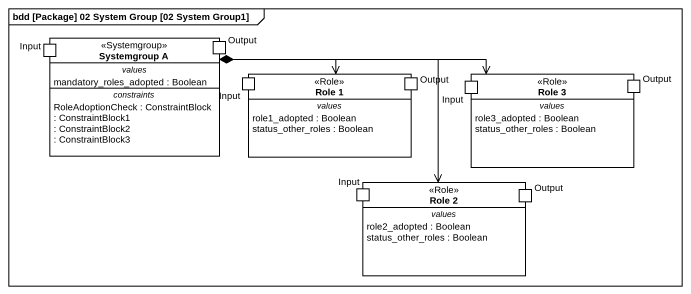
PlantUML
@startuml
mainframe bdd [Package] 02 System Group [02 System Group1]
hide circle
hide empty members
class "Systemgroup A" as Systemgroup_A <<Systemgroup>> {
  -- values --
  mandatory_roles_adopted : Boolean
  -- constraints --
  RoleAdoptionCheck : ConstraintBlock
  : ConstraintBlock1
  : ConstraintBlock2
  : ConstraintBlock3
  -- ports --
  Input
  Output
}
class "Role 1" as Role_1 <<Role>> {
  -- values --
  role1_adopted : Boolean
  status_other_roles : Boolean
  -- ports --
  Input
  Output
}
class "Role 3" as Role_3 <<Role>> {
  -- values --
  role3_adopted : Boolean
  status_other_roles : Boolean
  -- ports --
  Input
  Output
}
class "Role 2" as Role_2 <<Role>> {
  -- values --
  role2_adopted : Boolean
  status_other_roles : Boolean
  -- ports --
  Input
  Output
}
Systemgroup_A *-right-> Role_1
Systemgroup_A *-right-> Role_3
Systemgroup_A *-right-> Role_2
@enduml
